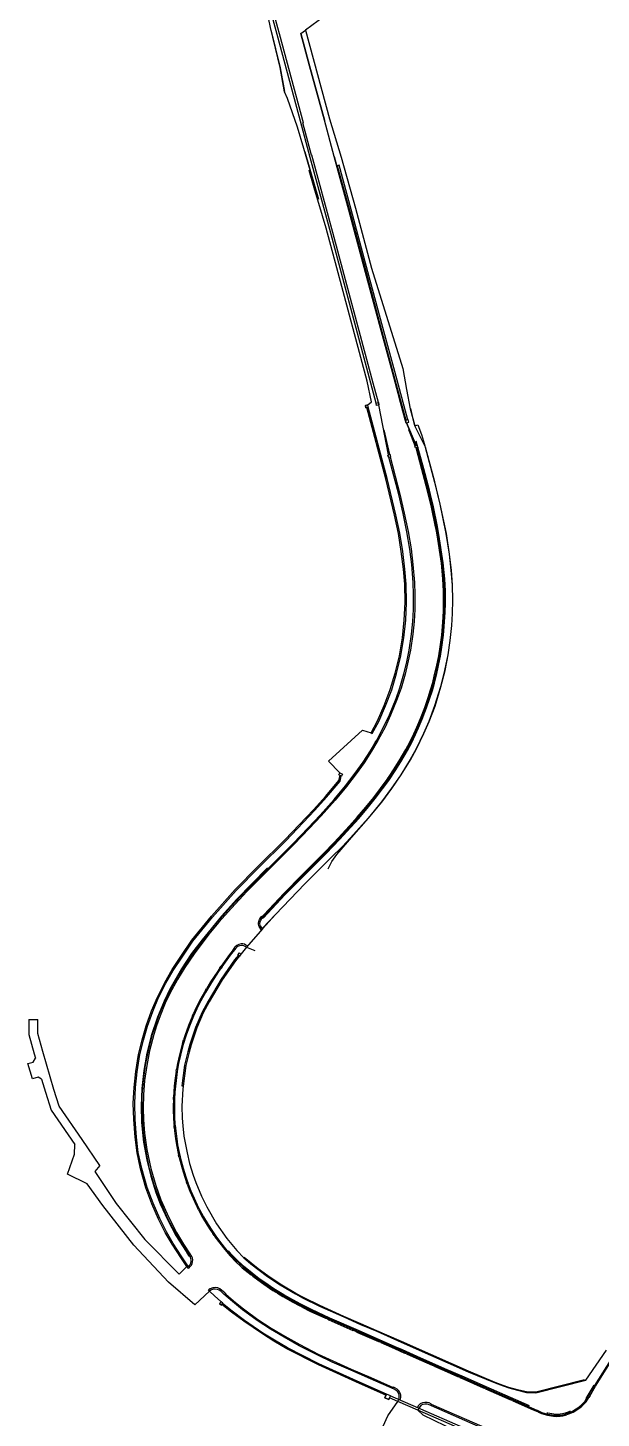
# Model space of a CAD drawing. Header units: metres. Extents: x 0 to 4000, y -96000 to -93000.
# Drawn here: x 1730.7 to 1922, y -94145.5 to -93681.1 of the extents above; entities that cross this region are included whole.
import ezdxf

# ---------------------------------------------------------------- set-up
doc = ezdxf.new("R2010")
doc.units = ezdxf.units.M
doc.header["$LTSCALE"] = 2.5
for name, color, linetype in [('側溝・桝', 7, 'Continuous'), ('歩道・分離帯・安全施設', 7, 'Continuous'), ('道路', 7, 'Continuous')]:
    doc.layers.add(name, color=color, linetype=linetype)

msp = doc.modelspace()

# ---------------------------------------------------------------- linework, layer by layer
at = {"layer": '側溝・桝'}
for points in [[(1846.94, -93806.42), (1831.76, -93749.66), (1824.92, -93724.4), (1821.68, -93712.24), (1814.2, -93684.58), (1809.35, -93666.57), (1799.08, -93628.54), (1791.9, -93601.82), (1791.41, -93600)], [(1857.44, -93812), (1853.14, -93795.92), (1849.17, -93781.17), (1843.4, -93759.67), (1838.61, -93741.82), (1834.59, -93726.98), (1833.94, -93727.16), (1837.97, -93741.99), (1842.76, -93759.84), (1848.52, -93781.34), (1852.5, -93796.1), (1856.81, -93812.17)], [(1845.2, -93916.56), (1845.63, -93916.79), (1847.76, -93912.75), (1850.04, -93907.57), (1852.09, -93902.2), (1853.74, -93896.76), (1855.14, -93890.89), (1856.14, -93884.88), (1856.77, -93878.97), (1857.04, -93872.99), (1856.96, -93866.91), (1856.48, -93861.89), (1855.79, -93855.94), (1854.85, -93849.84), (1853.53, -93843.77), (1850.62, -93831.56), (1844.24, -93807.78)], [(1849.42, -93815.35), (1849.52, -93815.34), (1851.4, -93823.64), (1851.4, -93823.68)], [(1859.97, -93820.67), (1857.82, -93815.36), (1858.01, -93815.28)], [(1866.91, -93848.6), (1866.76, -93847.79), (1865.38, -93841.2), (1864.06, -93835.71), (1862.2, -93828.58), (1860.24, -93821.34)], [(1851.56, -93824.39), (1851.57, -93824.43), (1854.85, -93836.83), (1856.31, -93843.19), (1857.58, -93849.36), (1858.54, -93855.14), (1859.17, -93860.28), (1859.68, -93866.37), (1859.81, -93870.37), (1859.77, -93875.37), (1859.57, -93879.41), (1859.13, -93883.65), (1858.33, -93888.97), (1857.4, -93893.48), (1856.57, -93896.94), (1855.21, -93901.62), (1853.97, -93905.21), (1851.75, -93910.67), (1849.87, -93914.66), (1847.47, -93919.17), (1845.36, -93922.73), (1842.89, -93926.54), (1840.27, -93930.24), (1837.01, -93934.5), (1833.22, -93939.06), (1828.54, -93944.29), (1824.51, -93948.56), (1819.53, -93953.76), (1815.92, -93957.38), (1803.74, -93969.55), (1798.58, -93975.09), (1794.41, -93979.8), (1791.08, -93983.8), (1786.14, -93990.34), (1783.08, -93994.9), (1780.62, -93998.9), (1778.09, -94003.6), (1776.53, -94006.88), (1774.78, -94011.05), (1773.61, -94014.38), (1772.69, -94017.3), (1771.29, -94022.77), (1770.33, -94027.63), (1769.64, -94032.65), (1769.26, -94037.51), (1769.18, -94041.96), (1769.3, -94045.81), (1769.63, -94050.31), (1770.41, -94055.71), (1771.7, -94062.03), (1773.36, -94067.7), (1775.07, -94072.55), (1777.68, -94078.46), (1780.26, -94083.46), (1782.64, -94087.35), (1784.73, -94090.53), (1784.79, -94090.65), (1784.45, -94090.85)], [(1869.31, -93877.22), (1869.37, -93876.39), (1869.43, -93873.12), (1869.39, -93869.23), (1869.17, -93865.2), (1868.67, -93859.87), (1867.23, -93850.38), (1867.02, -93849.22)], [(1864.03, -93905.4), (1864.23, -93904.8), (1865.05, -93902.24), (1865.77, -93899.79), (1866.43, -93897.11), (1867.15, -93893.96), (1867.78, -93890.8), (1868.26, -93887.88), (1868.77, -93883.89), (1869.06, -93880.99), (1869.27, -93877.87)], [(1851.24, -93931.16), (1852.73, -93928.94), (1854.61, -93925.93), (1856.78, -93922.15), (1858.21, -93919.45), (1859.47, -93916.85), (1860.49, -93914.61), (1861.71, -93911.74), (1863.11, -93908.04), (1863.8, -93906.04)], [(1783.73, -94094.81), (1784.11, -94094.56), (1782.08, -94091.52), (1779.17, -94087.14), (1776.92, -94083.18), (1774.73, -94078.8), (1772.5, -94073.65), (1770.49, -94068.41), (1768.74, -94062.11), (1767.54, -94056.71), (1766.95, -94051.59), (1766.47, -94045.65), (1766.33, -94040.27), (1766.58, -94035.04), (1767.11, -94029.76), (1768.1, -94024.04), (1769.26, -94019.16), (1770.58, -94014.54), (1772.34, -94009.62), (1774.32, -94004.99), (1776.77, -94000.13), (1779.22, -93995.89), (1782.34, -93991.13), (1785.74, -93986.08), (1792.27, -93978.1), (1800.2, -93969.19), (1807.75, -93961.51), (1816.73, -93952.65), (1826.47, -93942.42), (1830.39, -93938.09), (1834.87, -93932.7), (1835.28, -93930.98)], [(1832.86, -93953.18), (1834.23, -93951.76), (1838.02, -93947.64), (1840.61, -93944.73), (1843.48, -93941.41), (1846.13, -93938.12), (1850.6, -93932.11), (1850.92, -93931.63)], [(1809.38, -93977.3), (1816.13, -93970.17), (1822.21, -93964.01), (1829.75, -93956.39), (1832.43, -93953.62)], [(1808.6, -93982.43), (1807.89, -93981.24), (1807.74, -93980.9), (1807.61, -93980.44), (1807.66, -93979.97), (1807.74, -93979.58), (1807.98, -93978.91), (1808.35, -93978.3), (1808.71, -93977.8), (1808.83, -93977.89)], [(1800.93, -93990.81), (1799.65, -93992.41), (1795.16, -93998.83), (1790.82, -94006.21), (1788.81, -94009.87), (1786.63, -94014.97), (1784.69, -94020.65), (1784.08, -94023.07), (1783, -94027.54), (1782.01, -94034.47), (1782.48, -94034.54)], [(1799.18, -93989.04), (1797.93, -93990.64), (1795.22, -93994.45)], [(1803.99, -93987.74), (1803.44, -93987.42), (1802.94, -93987.18), (1802.42, -93987.07), (1801.9, -93987.06), (1801.12, -93987.24), (1800.42, -93987.54), (1799.75, -93988.1), (1799.54, -93988.32), (1799.67, -93988.42)], [(1794.79, -93995.07), (1794.05, -93996.11), (1791.62, -93999.76), (1790.28, -94002.01)], [(1789.91, -94002.62), (1789.61, -94003.12), (1788.11, -94005.85), (1786.78, -94008.53), (1785.97, -94010.31)], [(1785.64, -94011.06), (1784.27, -94014.34), (1783.16, -94017.43), (1782.64, -94019.14)], [(1782.41, -94019.87), (1782.2, -94020.55), (1781.25, -94024.09), (1780.63, -94026.95), (1780.28, -94028.9)], [(1780.16, -94029.6), (1779.76, -94032.64), (1779.54, -94034.57), (1779.39, -94036.49), (1779.3, -94038.25)], [(1779.26, -94038.97), (1779.21, -94041.22), (1779.22, -94042.76), (1779.3, -94045.01), (1779.41, -94047.12), (1779.47, -94047.69)], [(1779.54, -94048.39), (1779.65, -94049.5), (1779.99, -94052.15), (1780.3, -94054.16), (1780.99, -94057.56)], [(1781.15, -94058.35), (1782.12, -94062.1), (1783.03, -94065), (1783.59, -94066.57)], [(1920.16, -94134.76), (1940.94, -94101.59), (1956.69, -94080.05), (1965.37, -94066.2), (1965.58, -94065.01), (1965.64, -94064.28), (1965.63, -94063.55), (1965.55, -94062.83), (1965.4, -94062.12), (1965.19, -94061.43), (1964.91, -94060.76), (1964.57, -94060.11), (1964.18, -94059.51), (1963.72, -94058.94), (1963.16, -94058.36)], [(1783.85, -94067.3), (1784.74, -94069.63), (1785.81, -94072.09), (1786.86, -94074.33), (1787.31, -94075.23)], [(1787.65, -94075.91), (1789.01, -94078.41), (1790.49, -94080.94), (1791.74, -94082.88), (1792.39, -94083.82)], [(1792.83, -94084.47), (1793.12, -94084.89), (1794.69, -94086.99), (1796.38, -94089.13), (1798.04, -94091.09), (1798.14, -94091.2)], [(1784.29, -94095.42), (1784.99, -94094.69), (1785.24, -94094.34), (1785.49, -94093.83), (1785.65, -94093.22), (1785.68, -94092.57), (1785.57, -94091.96), (1785.35, -94091.42), (1784.88, -94090.6), (1784.79, -94090.65)], [(1798.74, -94091.83), (1799.68, -94092.81), (1802.25, -94095.18), (1805.15, -94097.57)], [(1784.29, -94095.42), (1783.95, -94095.05)], [(1805.79, -94098.06), (1807.4, -94099.28), (1809.38, -94100.7), (1812.44, -94102.76), (1813.38, -94103.34)], [(1796.76, -94104.06), (1796.82, -94103.98), (1796.4, -94103.61), (1795.34, -94102.66), (1794.72, -94102.24), (1794.09, -94101.95), (1793.26, -94101.8), (1792.36, -94101.87), (1791.47, -94102.23), (1790.99, -94102.62)], [(1791.33, -94102.99), (1790.99, -94102.62)], [(1850.32, -94137.44), (1841.53, -94133.5), (1827.79, -94127.28), (1817.3, -94121.95), (1812.95, -94119.42), (1809.12, -94117.04), (1802.97, -94112.79), (1798.89, -94109.75), (1795.67, -94107.2)], [(1796.49, -94104.36), (1796.76, -94104.06), (1799.25, -94106.22), (1802.59, -94108.9), (1807.42, -94112.44), (1811.91, -94115.41), (1816.4, -94118.07), (1821.45, -94120.89), (1827.6, -94124.03), (1832.44, -94126.33), (1838.57, -94129.08), (1845.14, -94131.91), (1852.61, -94135.21), (1852.45, -94135.58)], [(1814.04, -94103.75), (1815.74, -94104.8), (1818.84, -94106.56), (1821.48, -94107.96)], [(1822.25, -94108.36), (1825.04, -94109.77), (1830.04, -94112.07)], [(1830.74, -94112.4), (1831.17, -94112.6), (1839.15, -94116.12)], [(1839.87, -94116.43), (1840.71, -94116.8), (1847.71, -94119.89)], [(1848.47, -94120.22), (1853, -94122.21), (1856.37, -94123.7)], [(1857.08, -94124.01), (1860.31, -94125.43), (1865.55, -94127.76)], [(1866.23, -94128.06), (1869.56, -94129.54), (1874.1, -94131.52)], [(1854.93, -94139.43), (1855.13, -94138.56), (1855.11, -94137.77), (1854.91, -94137.05), (1854.54, -94136.38), (1853.94, -94135.75), (1853.17, -94135.34), (1852.65, -94135.12), (1852.61, -94135.21)], [(1874.87, -94131.85), (1876.13, -94132.4), (1882.66, -94135.29)], [(1918.21, -94138.04), (1920.16, -94134.76)], [(1882.17, -94161.42), (1879.04, -94150.03), (1873.3, -94147.48), (1863.65, -94143.27), (1851.63, -94137.98)], [(1860.87, -94142.81), (1854.18, -94139.87)], [(1883.37, -94135.6), (1891.5, -94139.18), (1891.83, -94139.33)], [(1892.54, -94139.64), (1898.57, -94142.3), (1900.45, -94143.12)], [(1910.91, -94144.14), (1911.2, -94144.04), (1912.6, -94143.44), (1913.88, -94142.65), (1914.86, -94141.95), (1915.56, -94141.39), (1916.4, -94140.56), (1916.95, -94139.95), (1917.89, -94138.53)], [(1865.34, -94140.86), (1865.4, -94140.72), (1864.57, -94140.36), (1863.96, -94140.23), (1863.16, -94140.17), (1862.36, -94140.3), (1861.65, -94140.7), (1861.06, -94141.26), (1860.64, -94141.95)], [(1890.78, -94165.26), (1890.93, -94164.42), (1891.05, -94162.92), (1891.03, -94161.36), (1890.9, -94160.16), (1890.72, -94159.14), (1890.46, -94158.09), (1890.11, -94157.02), (1889.59, -94155.75), (1888.99, -94154.57), (1888.27, -94153.44), (1887.53, -94152.46), (1886.76, -94151.58), (1885.59, -94150.46), (1884.79, -94149.81), (1883.85, -94149.15), (1882.27, -94148.26), (1865.34, -94140.86), (1865.18, -94141.23)], [(1901.11, -94143.41), (1901.12, -94143.41), (1902.11, -94143.84), (1902.9, -94144.1), (1904.06, -94144.44), (1904.75, -94144.58), (1906.12, -94144.79), (1907.17, -94144.86), (1908.34, -94144.8), (1909.24, -94144.64), (1910.13, -94144.41), (1910.43, -94144.31)]]:
    msp.add_lwpolyline(points, dxfattribs=at)
for points in [[(1844.27, -93807.78), (1844.08, -93807.06), (1843.32, -93807.25), (1843.51, -93807.97)], [(1847.06, -93807.19), (1846.87, -93806.44), (1847.64, -93806.24), (1847.84, -93806.99)], [(1856.71, -93812.2), (1856.96, -93813.08), (1857.84, -93812.84), (1857.6, -93811.95)], [(1850.99, -93824.52), (1851.76, -93824.35), (1851.6, -93823.64), (1850.83, -93823.81)], [(1860.53, -93820.47), (1860.77, -93821.15), (1860.04, -93821.41), (1859.8, -93820.73)], [(1866.91, -93848.6), (1867.25, -93848.54), (1867.36, -93849.15), (1867.02, -93849.22)], [(1869.27, -93877.87), (1869.31, -93877.22), (1869.66, -93877.24), (1869.61, -93877.89)], [(1863.8, -93906.04), (1864.03, -93905.4), (1864.35, -93905.51), (1864.13, -93906.16)], [(1834.45, -93930.61), (1834.75, -93929.94), (1835.65, -93930.34), (1835.35, -93931.01)], [(1850.92, -93931.63), (1851.24, -93931.16), (1851.51, -93931.35), (1851.2, -93931.82)], [(1832.43, -93953.62), (1832.86, -93953.18), (1833.1, -93953.41), (1832.67, -93953.85)], [(1808.83, -93977.89), (1809.38, -93977.3), (1809.63, -93977.53), (1809.07, -93978.12)], [(1799.18, -93989.04), (1799.67, -93988.42), (1799.95, -93988.64), (1799.46, -93989.27)], [(1800.79, -93990.7), (1801.28, -93990.08), (1801.78, -93990.48), (1801.29, -93991.1)], [(1794.79, -93995.07), (1795.22, -93994.45), (1795.52, -93994.66), (1795.08, -93995.27)], [(1789.91, -94002.62), (1790.28, -94002.01), (1790.59, -94002.2), (1790.22, -94002.81)], [(1785.64, -94011.06), (1785.97, -94010.31), (1786.31, -94010.46), (1785.97, -94011.21)], [(1782.41, -94019.87), (1782.64, -94019.14), (1782.98, -94019.25), (1782.76, -94019.97)], [(1780.52, -94029.66), (1780.16, -94029.6), (1780.28, -94028.9), (1780.64, -94028.96)], [(1779.26, -94038.97), (1779.3, -94038.25), (1779.66, -94038.26), (1779.63, -94038.98)], [(1779.54, -94048.39), (1779.47, -94047.69), (1779.83, -94047.65), (1779.9, -94048.35)], [(1781.15, -94058.35), (1780.99, -94057.56), (1781.34, -94057.49), (1781.5, -94058.28)], [(1783.85, -94067.3), (1783.59, -94066.57), (1783.93, -94066.45), (1784.19, -94067.17)], [(1787.65, -94075.91), (1787.31, -94075.23), (1787.64, -94075.07), (1787.98, -94075.75)], [(1792.83, -94084.47), (1792.39, -94083.82), (1792.68, -94083.61), (1793.13, -94084.26)], [(1798.74, -94091.83), (1798.14, -94091.2), (1798.41, -94090.95), (1799.01, -94091.58)], [(1805.79, -94098.06), (1805.15, -94097.57), (1805.38, -94097.29), (1806.02, -94097.78)], [(1795.78, -94107.08), (1795.19, -94106.55), (1794.67, -94107.13), (1795.26, -94107.65)], [(1814.04, -94103.75), (1813.38, -94103.34), (1813.57, -94103.03), (1814.23, -94103.44)], [(1822.25, -94108.36), (1821.48, -94107.96), (1821.64, -94107.66), (1822.41, -94108.04)], [(1830.74, -94112.4), (1830.04, -94112.07), (1830.19, -94111.74), (1830.89, -94112.07)], [(1839.87, -94116.43), (1839.15, -94116.12), (1839.3, -94115.78), (1840.02, -94116.1)], [(1848.47, -94120.22), (1847.71, -94119.89), (1847.86, -94119.55), (1848.62, -94119.89)], [(1857.08, -94124.01), (1856.37, -94123.7), (1856.51, -94123.36), (1857.22, -94123.67)], [(1866.23, -94128.06), (1865.55, -94127.76), (1865.7, -94127.42), (1866.38, -94127.73)], [(1874.87, -94131.85), (1874.1, -94131.52), (1874.24, -94131.18), (1875.01, -94131.52)], [(1883.37, -94135.6), (1882.66, -94135.29), (1882.8, -94134.96), (1883.52, -94135.27)], [(1851.65, -94137.95), (1850.34, -94137.39), (1849.78, -94138.7), (1851.09, -94139.26)], [(1892.54, -94139.64), (1891.83, -94139.33), (1891.98, -94139), (1892.68, -94139.31)], [(1918.21, -94138.04), (1917.89, -94138.53), (1917.59, -94138.34), (1917.91, -94137.84)], [(1901.11, -94143.41), (1900.45, -94143.12), (1900.59, -94142.79), (1901.25, -94143.07)], [(1910.91, -94144.14), (1910.43, -94144.31), (1910.31, -94143.96), (1910.79, -94143.8)]]:
    msp.add_lwpolyline(points, close=True, dxfattribs=at)
at = {"layer": '歩道・分離帯・安全施設'}
for points in [[(1822.62, -93712.79), (1822.43, -93712.06), (1814.94, -93684.38), (1810.09, -93666.37), (1801.56, -93634.78)], [(1783.95, -94095.05), (1784.6, -94094.37), (1784.81, -94094.08), (1785.02, -94093.66), (1785.15, -94093.15), (1785.17, -94092.6), (1785.08, -94092.09), (1784.9, -94091.64), (1784.38, -94090.74), (1782.31, -94087.56), (1779.91, -94083.66), (1777.32, -94078.63), (1774.7, -94072.69), (1772.98, -94067.82), (1771.31, -94062.13), (1770.01, -94055.78), (1769.23, -94050.35), (1768.9, -94045.83), (1768.78, -94041.96), (1768.86, -94037.49), (1769.24, -94032.61), (1769.93, -94027.57), (1770.9, -94022.68), (1772.3, -94017.19), (1773.23, -94014.25), (1774.41, -94010.91), (1776.16, -94006.72), (1777.73, -94003.42), (1780.27, -93998.7), (1782.74, -93994.68), (1785.82, -93990.11), (1790.77, -93983.55), (1794.11, -93979.54), (1798.29, -93974.82), (1803.45, -93969.27), (1815.64, -93957.1), (1819.24, -93953.48), (1824.22, -93948.29), (1828.24, -93944.02), (1832.92, -93938.8), (1836.7, -93934.25), (1839.95, -93930.01), (1842.56, -93926.32), (1845.02, -93922.52), (1847.12, -93918.97), (1849.51, -93914.48), (1851.38, -93910.51), (1853.59, -93905.07), (1854.83, -93901.5), (1856.18, -93896.83), (1857.01, -93893.39), (1857.94, -93888.9), (1858.73, -93883.6), (1859.17, -93879.38), (1859.37, -93875.36), (1859.41, -93870.38), (1859.28, -93866.39), (1858.77, -93860.32), (1858.14, -93855.2), (1857.19, -93849.43), (1855.92, -93843.27), (1854.46, -93836.92), (1851.18, -93824.52), (1851.17, -93824.48), (1850.99, -93824.52), (1850.83, -93823.81), (1851.01, -93823.77), (1851, -93823.72), (1847.85, -93807.04), (1847.84, -93806.99), (1847.64, -93806.24), (1845.96, -93799.78), (1832.5, -93749.46), (1825.49, -93723.58), (1825.48, -93723.55), (1825.29, -93723.6), (1822.42, -93712.84), (1822.62, -93712.79), (1822.43, -93712.06), (1814.94, -93684.38), (1810.09, -93666.37)], [(1783.95, -94095.05), (1784.6, -94094.37), (1784.81, -94094.08), (1785.02, -94093.66), (1785.15, -94093.15), (1785.17, -94092.6), (1785.08, -94092.09), (1784.9, -94091.64), (1784.38, -94090.74), (1782.31, -94087.56), (1779.91, -94083.66), (1777.32, -94078.63), (1774.7, -94072.69), (1772.98, -94067.82), (1771.31, -94062.13), (1770.01, -94055.78), (1769.23, -94050.35), (1768.9, -94045.83), (1768.78, -94041.96), (1768.86, -94037.49), (1769.24, -94032.61), (1769.93, -94027.57), (1770.9, -94022.68), (1772.3, -94017.19), (1773.23, -94014.25), (1774.41, -94010.91), (1776.16, -94006.72), (1777.73, -94003.42), (1780.27, -93998.7), (1782.74, -93994.68), (1785.82, -93990.11), (1790.77, -93983.55), (1794.11, -93979.54), (1798.29, -93974.82), (1803.45, -93969.27), (1815.64, -93957.1), (1819.24, -93953.48), (1824.22, -93948.29), (1828.24, -93944.02), (1832.92, -93938.8), (1836.7, -93934.25), (1839.95, -93930.01), (1842.56, -93926.32), (1845.02, -93922.52), (1847.12, -93918.97), (1849.51, -93914.48), (1851.38, -93910.51), (1853.59, -93905.07), (1854.83, -93901.5), (1856.18, -93896.83), (1857.01, -93893.39), (1857.94, -93888.9), (1858.73, -93883.6), (1859.17, -93879.38), (1859.37, -93875.36), (1859.41, -93870.38), (1859.28, -93866.39), (1858.77, -93860.32), (1858.14, -93855.2), (1857.19, -93849.43), (1855.92, -93843.27), (1854.46, -93836.92), (1851.18, -93824.52), (1851.17, -93824.48), (1850.99, -93824.52), (1850.83, -93823.81), (1851.01, -93823.77), (1851, -93823.72), (1847.85, -93807.04), (1847.84, -93806.99), (1847.64, -93806.24), (1845.96, -93799.78), (1832.5, -93749.46), (1825.49, -93723.58), (1825.48, -93723.55), (1825.29, -93723.6), (1822.42, -93712.84), (1822.62, -93712.79), (1822.43, -93712.06), (1814.94, -93684.38), (1810.09, -93666.37)], [(1808.93, -93982.05), (1808.31, -93981.02), (1808.18, -93980.74), (1808.09, -93980.4), (1808.12, -93980.04), (1808.19, -93979.71), (1808.41, -93979.11), (1808.73, -93978.57), (1809.07, -93978.12), (1816.37, -93970.4), (1822.45, -93964.24), (1829.98, -93956.63), (1834.47, -93951.99), (1838.27, -93947.86), (1840.86, -93944.95), (1843.73, -93941.62), (1846.4, -93938.33), (1850.87, -93932.31), (1853.01, -93929.12), (1854.9, -93926.1), (1857.07, -93922.31), (1858.5, -93919.6), (1859.77, -93916.99), (1860.8, -93914.75), (1862.02, -93911.86), (1863.44, -93908.15), (1864.56, -93904.91), (1865.38, -93902.34), (1866.1, -93899.88), (1866.77, -93897.19), (1867.49, -93894.03), (1868.12, -93890.86), (1868.6, -93887.93), (1869.11, -93883.93), (1869.4, -93881.02), (1869.71, -93876.4), (1869.78, -93873.12), (1869.73, -93869.22), (1869.52, -93865.18), (1869.02, -93859.82), (1867.57, -93850.32), (1867.1, -93847.72), (1865.72, -93841.12), (1864.4, -93835.63), (1862.53, -93828.49), (1860.57, -93821.23), (1860.77, -93821.15), (1860.53, -93820.47), (1860.28, -93820.56), (1857.06, -93813.05), (1856.96, -93813.08), (1856.75, -93812.33), (1856.6, -93811.98), (1852.32, -93796.14), (1848.35, -93781.39), (1842.58, -93759.89), (1837.8, -93742.04), (1832.92, -93724.1), (1829.66, -93711.96), (1824.66, -93693.8), (1821.79, -93682.95), (1823.35, -93681.83)], [(1808.93, -93982.05), (1808.31, -93981.02), (1808.18, -93980.74), (1808.09, -93980.4), (1808.12, -93980.04), (1808.19, -93979.71), (1808.41, -93979.11), (1808.73, -93978.57), (1809.07, -93978.12), (1816.37, -93970.4), (1822.45, -93964.24), (1829.98, -93956.63), (1834.47, -93951.99), (1838.27, -93947.86), (1840.86, -93944.95), (1843.73, -93941.62), (1846.4, -93938.33), (1850.87, -93932.31), (1853.01, -93929.12), (1854.9, -93926.1), (1857.07, -93922.31), (1858.5, -93919.6), (1859.77, -93916.99), (1860.8, -93914.75), (1862.02, -93911.86), (1863.44, -93908.15), (1864.56, -93904.91), (1865.38, -93902.34), (1866.1, -93899.88), (1866.77, -93897.19), (1867.49, -93894.03), (1868.12, -93890.86), (1868.6, -93887.93), (1869.11, -93883.93), (1869.4, -93881.02), (1869.71, -93876.4), (1869.78, -93873.12), (1869.73, -93869.22), (1869.52, -93865.18), (1869.02, -93859.82), (1867.57, -93850.32), (1867.1, -93847.72), (1865.72, -93841.12), (1864.4, -93835.63), (1862.53, -93828.49), (1860.57, -93821.23), (1860.77, -93821.15), (1860.53, -93820.47), (1860.28, -93820.56), (1857.06, -93813.05), (1856.96, -93813.08), (1856.75, -93812.33), (1856.6, -93811.98), (1852.32, -93796.14), (1848.35, -93781.39), (1842.58, -93759.89), (1837.8, -93742.04), (1832.92, -93724.1), (1829.66, -93711.96), (1824.66, -93693.8), (1821.79, -93682.95), (1823.35, -93681.83)], [(1811.81, -93681.8), (1814.83, -93694.5), (1816.32, -93702.41)], [(1821.79, -93682.95), (1824.66, -93693.8), (1829.66, -93711.96)], [(1823.09, -93722.51), (1827.7, -93738.27)], [(1845.96, -93799.78), (1832.5, -93749.46), (1825.49, -93723.58), (1825.48, -93723.55)], [(1832.92, -93724.1), (1836.66, -93737.87)], [(1842.58, -93759.89), (1837.8, -93742.04)], [(1844.78, -93768.08), (1848.35, -93781.39), (1852.32, -93796.14)], [(1856.6, -93811.98), (1854.58, -93804.52)], [(1830.94, -93962.03), (1832.12, -93959.52), (1833.74, -93957.14), (1839.49, -93950.59), (1844.36, -93945.09), (1848.75, -93939.68), (1852.18, -93935.14), (1855.27, -93930.61), (1858.39, -93925.54), (1860.36, -93921.95), (1862.86, -93916.83), (1864.6, -93912.8), (1866.56, -93907.6), (1868.54, -93901.22), (1869.9, -93895.73), (1870.92, -93890.49), (1871.65, -93885.69), (1872.15, -93880.76), (1872.42, -93876.69), (1872.52, -93872.26), (1872.36, -93867.25), (1872.01, -93862.26), (1871.39, -93856.91), (1870.33, -93849.95), (1868.31, -93840.14), (1866.52, -93832.78), (1863.37, -93821.14), (1859.82, -93814.06), (1859.19, -93811.25), (1858.49, -93808.19)], [(1851.01, -93823.77), (1851, -93823.72), (1847.85, -93807.04), (1847.84, -93806.99)], [(1857.06, -93813.05), (1860.28, -93820.56)], [(1809.21, -93978.4), (1816.57, -93970.6), (1822.64, -93964.44), (1830.2, -93956.84), (1834.69, -93952.19), (1838.47, -93948.05), (1841.08, -93945.14), (1843.94, -93941.79), (1846.62, -93938.5), (1851.11, -93932.47), (1853.25, -93929.28), (1855.12, -93926.24), (1857.33, -93922.45), (1858.76, -93919.73), (1860.02, -93917.11), (1861.05, -93914.86), (1862.29, -93911.97), (1863.73, -93908.26), (1864.87, -93905), (1865.69, -93902.43), (1866.38, -93899.95), (1867.06, -93897.26), (1867.74, -93894.09), (1868.36, -93890.91), (1868.86, -93887.97), (1869.39, -93883.97), (1869.65, -93881.04), (1869.98, -93876.41), (1870.08, -93873.13), (1870.04, -93869.21), (1869.82, -93865.15), (1869.3, -93859.79), (1867.86, -93850.28), (1867.38, -93847.67), (1866.01, -93841.06), (1865.06, -93836.99), (1864.69, -93835.56), (1862.83, -93828.41), (1860.29, -93819.19)], [(1860.57, -93821.23), (1862.53, -93828.49), (1864.4, -93835.63), (1865.72, -93841.12), (1867.1, -93847.72), (1867.57, -93850.32), (1869.02, -93859.82), (1869.52, -93865.18), (1869.73, -93869.22), (1869.78, -93873.12), (1869.71, -93876.4), (1869.4, -93881.02), (1869.11, -93883.93), (1868.6, -93887.93), (1868.12, -93890.86), (1867.49, -93894.03), (1866.77, -93897.19), (1866.1, -93899.88), (1865.38, -93902.34), (1864.56, -93904.91), (1863.44, -93908.15), (1862.02, -93911.86), (1860.8, -93914.75), (1859.77, -93916.99), (1858.5, -93919.6), (1857.07, -93922.31), (1854.9, -93926.1), (1853.01, -93929.12), (1850.87, -93932.31), (1846.4, -93938.33), (1843.73, -93941.62), (1840.86, -93944.95), (1838.27, -93947.86), (1834.47, -93951.99), (1829.98, -93956.63), (1822.45, -93964.24), (1816.37, -93970.4), (1809.07, -93978.12), (1808.73, -93978.57)], [(1846.63, -93919.79), (1847.12, -93918.97), (1849.51, -93914.48), (1851.38, -93910.51), (1853.59, -93905.07), (1854.83, -93901.5), (1856.18, -93896.83), (1857.01, -93893.39), (1857.94, -93888.9), (1858.73, -93883.6), (1859.17, -93879.38), (1859.37, -93875.36), (1859.41, -93870.38), (1859.28, -93866.39), (1858.77, -93860.32), (1858.14, -93855.2), (1857.19, -93849.43), (1855.92, -93843.27), (1854.46, -93836.92), (1851.18, -93824.52), (1851.17, -93824.48)], [(1784.9, -94091.64), (1784.38, -94090.74), (1782.31, -94087.56), (1779.91, -94083.66), (1777.32, -94078.63), (1774.7, -94072.69), (1772.98, -94067.82), (1771.31, -94062.13), (1770.01, -94055.78), (1769.23, -94050.35), (1768.9, -94045.83), (1768.78, -94041.96), (1768.86, -94037.49), (1769.24, -94032.61), (1769.93, -94027.57), (1770.9, -94022.68), (1772.3, -94017.19), (1773.23, -94014.25), (1774.41, -94010.91), (1776.16, -94006.72), (1777.73, -94003.42), (1780.27, -93998.7), (1782.74, -93994.68), (1785.82, -93990.11), (1790.77, -93983.55), (1794.11, -93979.54), (1798.29, -93974.82), (1803.45, -93969.27), (1815.64, -93957.1), (1819.24, -93953.48), (1824.22, -93948.29), (1828.24, -93944.02), (1832.92, -93938.8), (1836.7, -93934.25), (1838.52, -93931.88)], [(1809.01, -93981.79), (1813.27, -93977.21), (1823.13, -93967.02), (1831.87, -93958.2)], [(1810.64, -93961.65), (1800.4, -93972.08), (1795.25, -93977.8), (1788.83, -93985.64), (1785.33, -93990.25), (1781.99, -93995.38), (1778.08, -94002.11), (1776.14, -94006.14), (1773.89, -94011.5), (1771.86, -94017.73), (1770.41, -94023.49), (1769.38, -94029.3), (1768.69, -94035.36), (1768.53, -94041.17), (1768.64, -94046.7), (1769.31, -94053.27), (1770.4, -94059.2), (1771.7, -94064.61), (1773.42, -94070.05), (1774.83, -94073.89), (1777.34, -94079.31), (1780.02, -94084.43), (1783.47, -94089.77), (1784.38, -94091.3)], [(1803.63, -93988.16), (1803.2, -93987.88), (1802.76, -93987.7), (1802.36, -93987.59), (1801.96, -93987.56), (1801.28, -93987.71), (1800.67, -93987.96), (1800.11, -93988.44), (1798.22, -93990.86), (1794.35, -93996.31), (1791.93, -93999.96), (1789.92, -94003.3), (1788.44, -94006.02), (1787.1, -94008.69), (1785.97, -94011.21), (1784.6, -94014.47), (1783.51, -94017.55), (1782.55, -94020.65), (1781.6, -94024.18), (1780.99, -94027.02), (1780.52, -94029.66), (1780.12, -94032.69), (1779.9, -94034.6), (1779.76, -94036.51), (1779.63, -94038.98), (1779.57, -94041.22), (1779.58, -94042.75), (1779.66, -94045), (1779.77, -94047.09), (1780.01, -94049.46), (1780.35, -94052.1), (1780.66, -94054.1), (1781.5, -94058.28), (1782.47, -94062), (1783.37, -94064.89), (1784.19, -94067.17), (1785.07, -94069.49), (1786.14, -94071.94), (1787.18, -94074.17), (1787.98, -94075.75), (1789.32, -94078.24), (1790.8, -94080.75), (1792.04, -94082.68), (1793.42, -94084.67), (1794.97, -94086.77), (1796.66, -94088.9), (1798.31, -94090.85), (1799.93, -94092.56), (1802.49, -94094.91), (1805.38, -94097.29), (1807.62, -94098.99), (1809.59, -94100.4), (1812.64, -94102.46), (1815.93, -94104.49), (1819.01, -94106.24), (1821.64, -94107.66), (1825.2, -94109.44), (1831.32, -94112.27), (1840.86, -94116.47), (1853.14, -94121.88), (1860.46, -94125.1), (1869.71, -94129.2), (1876.28, -94132.07), (1883.52, -94135.27), (1891.64, -94138.85), (1898.71, -94141.96), (1901.26, -94143.08), (1902.24, -94143.5), (1903.01, -94143.75), (1904.14, -94144.09), (1904.82, -94144.22), (1906.16, -94144.43), (1907.17, -94144.49), (1908.29, -94144.44), (1909.16, -94144.28), (1910.03, -94144.06), (1911.06, -94143.7), (1912.43, -94143.12), (1913.68, -94142.35), (1914.64, -94141.66), (1915.32, -94141.12), (1916.14, -94140.31), (1916.67, -94139.73), (1919.82, -94134.54)], [(1803.63, -93988.16), (1803.2, -93987.88), (1802.76, -93987.7), (1802.36, -93987.59), (1801.96, -93987.56), (1801.28, -93987.71), (1800.67, -93987.96), (1800.11, -93988.44), (1798.22, -93990.86), (1794.35, -93996.31), (1791.93, -93999.96), (1789.92, -94003.3), (1788.44, -94006.02), (1787.1, -94008.69), (1785.97, -94011.21), (1784.6, -94014.47), (1783.51, -94017.55), (1782.55, -94020.65), (1781.6, -94024.18), (1780.99, -94027.02), (1780.52, -94029.66), (1780.12, -94032.69), (1779.9, -94034.6), (1779.76, -94036.51), (1779.63, -94038.98), (1779.57, -94041.22), (1779.58, -94042.75), (1779.66, -94045), (1779.77, -94047.09), (1780.01, -94049.46), (1780.35, -94052.1), (1780.66, -94054.1), (1781.5, -94058.28), (1782.47, -94062), (1783.37, -94064.89), (1784.19, -94067.17), (1785.07, -94069.49), (1786.14, -94071.94), (1787.18, -94074.17), (1787.98, -94075.75), (1789.32, -94078.24), (1790.8, -94080.75), (1792.04, -94082.68), (1793.42, -94084.67), (1794.97, -94086.77), (1796.66, -94088.9), (1798.31, -94090.85), (1799.93, -94092.56), (1802.49, -94094.91), (1805.38, -94097.29), (1807.62, -94098.99), (1809.59, -94100.4), (1812.64, -94102.46), (1815.93, -94104.49), (1819.01, -94106.24), (1821.64, -94107.66), (1825.2, -94109.44), (1831.32, -94112.27), (1840.86, -94116.47), (1853.14, -94121.88), (1860.46, -94125.1), (1869.71, -94129.2), (1876.28, -94132.07), (1883.52, -94135.27), (1891.64, -94138.85), (1898.71, -94141.96), (1901.26, -94143.08), (1902.24, -94143.5), (1903.01, -94143.75), (1904.14, -94144.09), (1904.82, -94144.22), (1906.16, -94144.43), (1907.17, -94144.49), (1908.29, -94144.44), (1909.16, -94144.28), (1910.03, -94144.06), (1911.06, -94143.7), (1912.43, -94143.12), (1913.68, -94142.35), (1914.64, -94141.66), (1915.32, -94141.12), (1916.14, -94140.31), (1916.67, -94139.73), (1919.82, -94134.54)], [(1800.11, -93988.44), (1798.22, -93990.86), (1794.35, -93996.31), (1791.93, -93999.96), (1789.92, -94003.3), (1788.44, -94006.02), (1787.1, -94008.69), (1785.97, -94011.21), (1784.6, -94014.47), (1783.51, -94017.55), (1782.55, -94020.65), (1781.6, -94024.18), (1780.99, -94027.02), (1780.52, -94029.66), (1780.12, -94032.69), (1779.9, -94034.6), (1779.76, -94036.51), (1779.63, -94038.98), (1779.57, -94041.22), (1779.58, -94042.75), (1779.66, -94045), (1779.77, -94047.09), (1780.01, -94049.46), (1780.35, -94052.1), (1780.66, -94054.1), (1781.5, -94058.28), (1782.47, -94062), (1783.37, -94064.89), (1784.19, -94067.17), (1785.07, -94069.49), (1786.14, -94071.94), (1787.18, -94074.17), (1787.98, -94075.75), (1789.32, -94078.24), (1790.8, -94080.75), (1792.04, -94082.68), (1793.42, -94084.67), (1794.97, -94086.77), (1796.66, -94088.9), (1798.31, -94090.85), (1799.93, -94092.56), (1802.49, -94094.91), (1805.38, -94097.29), (1807.62, -94098.99), (1809.59, -94100.4), (1812.64, -94102.46), (1815.93, -94104.49), (1819.01, -94106.24), (1821.64, -94107.66), (1825.2, -94109.44), (1831.32, -94112.27), (1840.86, -94116.47), (1853.14, -94121.88), (1860.46, -94125.1), (1869.71, -94129.2), (1876.28, -94132.07), (1883.52, -94135.27), (1891.64, -94138.85), (1898.71, -94141.96)], [(1803.68, -93988.18), (1806.4, -93989.3)], [(1964.99, -94066.05), (1962.9, -94069.39), (1962.01, -94070.81), (1956.36, -94079.82), (1951.84, -94086), (1950.89, -94087.3), (1940.61, -94101.36), (1940.07, -94102.23), (1939.22, -94103.58), (1929.41, -94119.24), (1928.55, -94120.62), (1919.82, -94134.54)], [(1898.06, -94141.36), (1891.76, -94138.57), (1883.64, -94135), (1876.4, -94131.8), (1869.83, -94128.93), (1860.58, -94124.83), (1855.68, -94122.67), (1853.26, -94121.61), (1840.98, -94116.2), (1831.45, -94111.99), (1825.33, -94109.17), (1821.77, -94107.4), (1819.15, -94105.97), (1816.08, -94104.23), (1812.8, -94102.21), (1809.76, -94100.16), (1807.8, -94098.75), (1805.56, -94097.05), (1802.69, -94094.68), (1800.14, -94092.34), (1798.54, -94090.65), (1797.64, -94089.59)], [(1916.45, -94132.65), (1900.15, -94136.75), (1897.07, -94136.66), (1894.13, -94135.93), (1891.22, -94135.15), (1889.32, -94134.51), (1886.64, -94133.48), (1877.68, -94129.78), (1865.1, -94124.22), (1855.32, -94119.89), (1847.16, -94116.28), (1841.79, -94113.94), (1836.15, -94111.47), (1828.08, -94107.86), (1822.65, -94105.15), (1820.05, -94103.77), (1814.92, -94100.71), (1810.74, -94097.93), (1807.51, -94095.56), (1805.18, -94093.71), (1802.89, -94091.76)], [(1783.95, -94095.05), (1783.73, -94094.81)], [(1854.18, -94139.87), (1854.46, -94139.23), (1854.63, -94138.51), (1854.61, -94137.85), (1854.44, -94137.24), (1854.13, -94136.68), (1853.63, -94136.15), (1852.95, -94135.79), (1844.98, -94132.28), (1838.41, -94129.45), (1832.27, -94126.69), (1827.43, -94124.39), (1821.27, -94121.24), (1816.2, -94118.42), (1811.7, -94115.75), (1807.19, -94112.77), (1802.35, -94109.22), (1798.99, -94106.53), (1796.06, -94103.98), (1795.03, -94103.05), (1794.48, -94102.68), (1793.94, -94102.43), (1793.23, -94102.31), (1792.47, -94102.36), (1791.73, -94102.67), (1791.33, -94102.99)], [(1854.46, -94139.23), (1854.63, -94138.51), (1854.61, -94137.85), (1854.44, -94137.24), (1854.13, -94136.68), (1853.63, -94136.15), (1852.95, -94135.79), (1844.98, -94132.28), (1838.41, -94129.45), (1832.27, -94126.69), (1827.43, -94124.39), (1821.27, -94121.24), (1816.2, -94118.42), (1811.7, -94115.75), (1807.19, -94112.77), (1802.35, -94109.22), (1798.99, -94106.53), (1796.06, -94103.98), (1795.03, -94103.05), (1794.48, -94102.68), (1793.94, -94102.43), (1793.23, -94102.31), (1792.47, -94102.36), (1791.73, -94102.67), (1791.33, -94102.99)], [(1852.95, -94135.79), (1844.98, -94132.28), (1838.41, -94129.45), (1832.27, -94126.69), (1827.43, -94124.39), (1821.27, -94121.24), (1816.2, -94118.42), (1811.7, -94115.75), (1807.19, -94112.77), (1802.35, -94109.22), (1798.99, -94106.53), (1796.06, -94103.98), (1795.03, -94103.05)], [(1916.14, -94140.31), (1916.67, -94139.73), (1919.82, -94134.54)], [(1919.55, -94134.37), (1916.87, -94138.86)], [(1882.09, -94148.62), (1864.4, -94140.89), (1863.88, -94140.77), (1863.19, -94140.72), (1862.54, -94140.83), (1861.98, -94141.14), (1861.5, -94141.61), (1861.15, -94142.17), (1860.87, -94142.81)], [(1890.4, -94165.09), (1890.53, -94164.37), (1890.65, -94162.91), (1890.63, -94161.38), (1890.5, -94160.21), (1890.33, -94159.22), (1890.08, -94158.2), (1889.74, -94157.15), (1889.23, -94155.92), (1888.64, -94154.77), (1887.94, -94153.67), (1887.22, -94152.71), (1886.47, -94151.85), (1885.33, -94150.76), (1884.55, -94150.13), (1883.63, -94149.49), (1882.09, -94148.62), (1864.4, -94140.89), (1863.88, -94140.77), (1863.19, -94140.72), (1862.54, -94140.83), (1861.98, -94141.14), (1861.5, -94141.61), (1861.15, -94142.17)], [(1887.22, -94152.71), (1886.47, -94151.85), (1885.33, -94150.76), (1884.55, -94150.13), (1883.63, -94149.49), (1882.09, -94148.62), (1864.4, -94140.89)], [(1911.68, -94143.14), (1910.96, -94143.44), (1909.97, -94143.79), (1909.14, -94144.01), (1908.27, -94144.15), (1907.18, -94144.17), (1906.2, -94144.11), (1904.89, -94143.91), (1904.21, -94143.79), (1903.83, -94143.72)]]:
    msp.add_lwpolyline(points, dxfattribs=at)
at = {"layer": '道路'}
for points in [[(1824.91, -93728.68), (1822.77, -93721.38), (1820.64, -93714.29), (1817.36, -93704.68), (1816.36, -93702.44), (1814.9, -93694.32), (1811.65, -93680.98), (1810.21, -93673.93), (1805.59, -93658.47), (1805.29, -93656.02), (1802.55, -93644.29), (1799.95, -93635.05), (1795.98, -93620.59), (1793.99, -93613.7), (1792.82, -93609.39), (1792.4, -93606.27), (1790.73, -93600)], [(1829.62, -93677.16), (1823.35, -93681.83), (1831.36, -93711.45), (1835.26, -93724.24), (1839.97, -93741.34), (1845.37, -93761.34), (1855.77, -93794.91), (1857.03, -93801.9), (1858.29, -93808.3), (1859.82, -93814.06), (1860.84, -93813.67), (1862.01, -93816.87), (1863.05, -93820.31), (1863.24, -93821.19), (1866.39, -93832.81), (1868.18, -93840.17), (1870.2, -93849.97), (1871.26, -93856.92), (1871.88, -93862.28), (1872.22, -93867.26), (1872.38, -93872.26), (1872.28, -93876.68), (1872.02, -93880.75), (1871.52, -93885.67), (1870.79, -93890.46), (1869.76, -93895.7), (1868.41, -93901.18), (1866.43, -93907.56), (1864.47, -93912.75), (1862.74, -93916.77), (1860.24, -93921.89), (1858.28, -93925.47), (1855.15, -93930.53), (1852.07, -93935.06), (1848.64, -93939.6), (1844.26, -93945.01), (1839.39, -93950.5), (1835.78, -93954.45), (1831.83, -93958.31), (1823.14, -93967.03), (1813.28, -93977.22), (1808.93, -93982.05), (1803.63, -93988.16), (1800.02, -93992.69), (1795.55, -93999.08), (1791.22, -94006.44), (1789.22, -94010.07), (1787.06, -94015.13), (1785.14, -94020.78), (1784.49, -94023.17), (1783.45, -94027.63), (1782.35, -94035.43), (1782.09, -94041.26), (1782.19, -94045.24), (1782.38, -94047.76), (1782.77, -94051.29), (1783.8, -94056.88), (1784.64, -94060.35), (1785.85, -94064.33), (1786.72, -94066.75), (1788.64, -94071.32), (1790.36, -94074.81), (1793.63, -94080.53), (1797.07, -94085.41), (1800.45, -94089.5), (1802.75, -94091.87), (1805.07, -94093.85), (1807.4, -94095.7), (1810.64, -94098.08), (1814.82, -94100.86), (1819.96, -94103.93), (1822.56, -94105.31), (1828, -94108.03), (1836.08, -94111.64), (1841.72, -94114.11), (1847.08, -94116.44), (1855.25, -94120.06), (1865.03, -94124.39), (1877.6, -94129.95), (1886.57, -94133.65), (1889.25, -94134.68), (1891.17, -94135.32), (1894.09, -94136.11), (1897.04, -94136.84), (1900.17, -94136.93), (1916.91, -94132.72)], [(1842.34, -93915.69), (1845.2, -93916.56), (1847.32, -93912.54), (1849.59, -93907.38), (1851.63, -93902.04), (1853.27, -93896.63), (1854.66, -93890.8), (1855.66, -93884.81), (1856.28, -93878.93), (1856.55, -93872.98), (1856.47, -93866.94), (1855.99, -93861.94), (1855.3, -93856), (1854.37, -93849.93), (1853.05, -93843.88), (1850.15, -93831.68), (1843.77, -93807.9), (1843.51, -93807.97), (1843.32, -93807.25), (1844.08, -93807.06), (1845.37, -93806.02), (1843.93, -93799.07), (1833.82, -93761.27), (1830.21, -93748.03), (1826.26, -93734.54), (1824.55, -93728.78), (1824.91, -93728.68)], [(1831.06, -93926), (1842.34, -93915.69)], [(1783.73, -94094.81), (1781.7, -94091.77), (1778.78, -94087.38), (1776.52, -94083.4), (1774.32, -94078.99), (1772.07, -94073.82), (1770.06, -94068.55), (1768.3, -94062.22), (1767.1, -94056.79), (1766.5, -94051.63), (1766.01, -94045.67), (1765.87, -94040.26), (1766.12, -94035.01), (1766.66, -94029.7), (1767.65, -94023.95), (1768.82, -94019.04), (1770.14, -94014.4), (1771.91, -94009.45), (1773.91, -94004.79), (1776.37, -93999.91), (1778.83, -93995.65), (1781.96, -93990.88), (1785.37, -93985.81), (1791.92, -93977.81), (1799.86, -93968.88), (1807.43, -93961.19), (1816.41, -93952.33), (1826.13, -93942.11), (1830.04, -93937.8), (1834.45, -93932.49), (1834.86, -93930.79), (1834.45, -93930.61), (1834.75, -93929.94), (1831.06, -93926)], [(1731.02, -94012.27), (1734.02, -94012.26)], [(1731.02, -94012.27), (1731.05, -94017.34), (1732.83, -94023.75), (1733.25, -94025.22)], [(1754.74, -94061.06), (1748.78, -94052.33), (1741.15, -94041.27), (1739.39, -94035.71), (1735.71, -94022.93), (1734.05, -94016.93), (1734.02, -94012.26)], [(1735.26, -94032.21), (1734.11, -94031.6), (1732.28, -94032.11), (1730.67, -94027), (1732.47, -94026.57), (1733.25, -94025.22)], [(1735.26, -94032.21), (1736.52, -94036.58), (1738.42, -94042.6), (1746.31, -94054.03)], [(1791.33, -94102.99), (1786.41, -94107.57), (1777.57, -94100.04), (1766, -94087.68), (1755.67, -94074.41), (1750.51, -94067.2), (1743.89, -94063.92), (1746.2, -94057.32), (1746.31, -94054.03)], [(1754.74, -94061.06), (1753.04, -94063.04), (1760.17, -94073.7), (1769.7, -94085.73), (1781.18, -94097.36), (1783.73, -94094.81)], [(1854.18, -94139.87), (1851.36, -94138.63), (1851.09, -94139.26), (1849.78, -94138.7), (1850.18, -94137.76), (1841.39, -94133.82), (1827.64, -94127.59), (1817.14, -94122.25), (1812.78, -94119.72), (1808.93, -94117.32), (1802.78, -94113.07), (1798.69, -94110.02), (1795.44, -94107.45), (1795.26, -94107.65), (1794.67, -94107.13), (1795.16, -94106.59), (1794.91, -94106.35), (1793.03, -94104.66), (1791.33, -94102.99)], [(1916.91, -94132.72), (1923.83, -94122.68)], [(1851.16, -94193.08), (1852.09, -94192.24), (1871.05, -94176.51), (1874.79, -94172.09), (1875.6, -94170.24), (1876.04, -94168.61), (1876.09, -94167.46), (1876.05, -94166.52), (1875.85, -94165.4), (1873.67, -94157.92), (1872.76, -94156.51), (1871.95, -94155.77), (1870.67, -94154.85), (1869.21, -94154.12), (1859.62, -94149.36), (1857.48, -94154.18), (1848.27, -94150.37), (1850.82, -94144.65), (1854.18, -94139.87)], [(1860.87, -94142.81), (1862.43, -94144.38), (1877.18, -94151.43), (1883.12, -94171.79), (1875.9, -94178.8), (1863.69, -94189.12), (1852.15, -94198.89), (1850.94, -94200)], [(1863.37, -94143.91), (1860.87, -94142.81)], [(1881.34, -94161.05), (1878.46, -94150.53), (1873.01, -94148.12), (1863.37, -94143.91)]]:
    msp.add_lwpolyline(points, dxfattribs=at)

doc.saveas('drawing.dxf')
